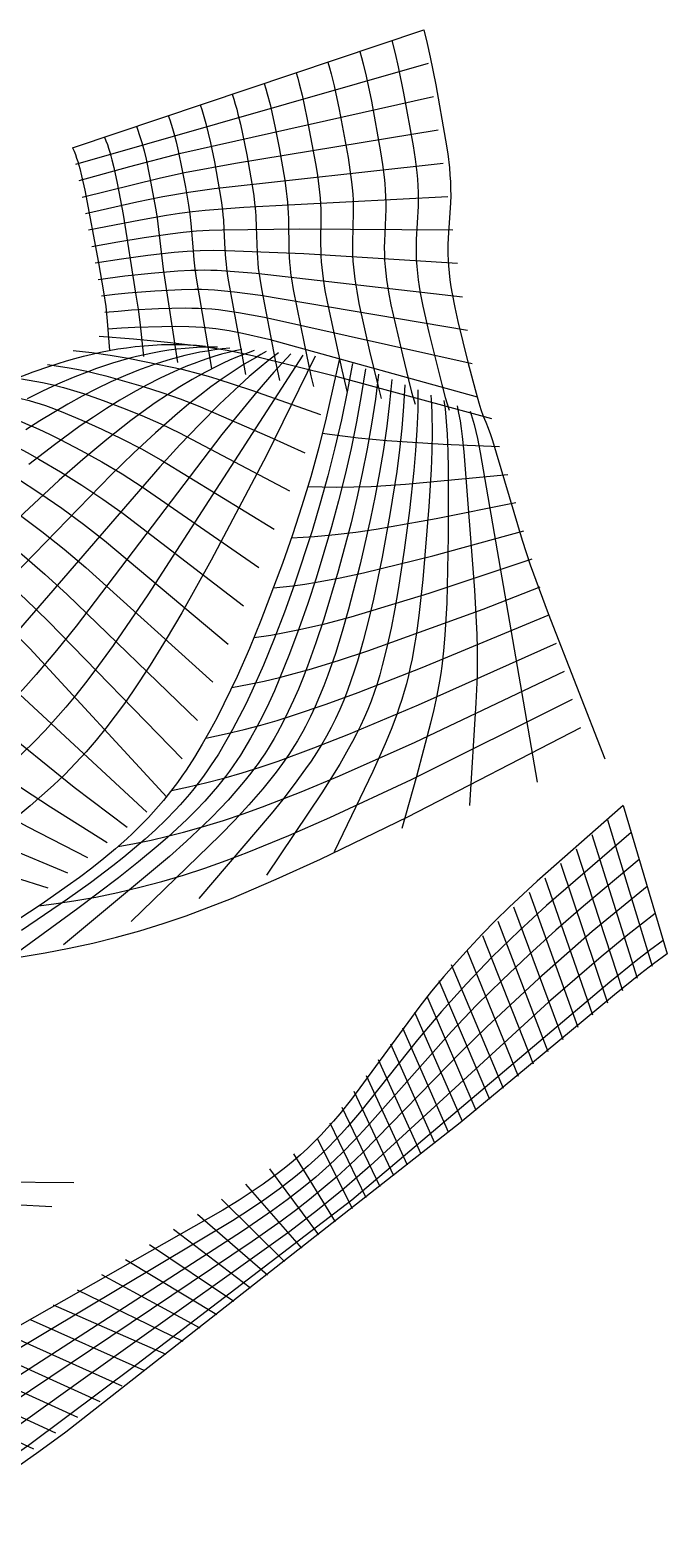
# Model space of a CAD drawing. Header units: metres. Extents: x 575 to 2055, y 2433 to 3193.
# Drawn here: x 1741 to 2055, y 2456 to 3193 of the extents above; entities that cross this region are included whole.
import ezdxf

# ---------------------------------------------------------------- set-up
doc = ezdxf.new("R2010")
doc.units = ezdxf.units.M
doc.layers.add('控制网', color=18, linetype='Continuous', true_color=0x000000)

msp = doc.modelspace()

# ---------------------------------------------------------------- linework, layer by layer
at = {"layer": '控制网'}
for points in [[(1761.78, 3134.92), (1934.86, 3192.97)], [(1934.86, 3192.97), (1936.57, 3186.26), (1938.09, 3179.51), (1940.79, 3165.94), (1945.65, 3138.69), (1946.66, 3131.83), (1947.48, 3124.95), (1947.78, 3121.51), (1948, 3118.06), (1948.13, 3114.61), (1948.15, 3111.16), (1948.06, 3107.7), (1946.94, 3090.42), (1946.79, 3086.97), (1946.75, 3083.52), (1946.78, 3081.79), (1946.83, 3080.07), (1947.04, 3076.62), (1947.35, 3073.18), (1947.76, 3069.75), (1948.25, 3066.32), (1948.82, 3062.9), (1950.14, 3056.09), (1951.63, 3049.33), (1956.63, 3029.19), (1960.13, 3015.8), (1962.04, 3009.15), (1963.07, 3005.84), (1964.15, 3002.56)], [(1919.12, 3187.69), (1920.8, 3181.29), (1922.29, 3174.84), (1924.92, 3161.86), (1929.62, 3135.8), (1930.6, 3129.24), (1931.41, 3122.66), (1931.72, 3119.37), (1931.95, 3116.07), (1932.1, 3112.77), (1932.15, 3109.47), (1932.09, 3106.16), (1931.21, 3089.64), (1931.11, 3086.34), (1931.1, 3083.04), (1931.21, 3079.74), (1931.42, 3076.44), (1931.73, 3073.15), (1932.13, 3069.87), (1932.61, 3066.59), (1933.16, 3063.32), (1934.41, 3056.8), (1937.32, 3043.88), (1943.71, 3018.19), (1945.47, 3011.82), (1947.42, 3005.5)], [(1903.39, 3182.41), (1904.24, 3179.37), (1905.04, 3176.32), (1906.5, 3170.17), (1909.06, 3157.78), (1913.59, 3132.9), (1914.54, 3126.64), (1915.34, 3120.36), (1915.65, 3117.22), (1915.9, 3114.07), (1916.06, 3110.93), (1916.14, 3107.77), (1916.13, 3104.62), (1915.49, 3088.86), (1915.43, 3085.7), (1915.45, 3082.55), (1915.58, 3079.41), (1915.8, 3076.26), (1916.12, 3073.12), (1916.51, 3069.98), (1916.97, 3066.85), (1917.5, 3063.73), (1918.68, 3057.51), (1924.32, 3032.87), (1927.29, 3020.59), (1928.9, 3014.49), (1930.68, 3008.44)], [(1763.37, 3126.8), (1937.25, 3176.53)], [(1871.92, 3171.86), (1872.74, 3169.12), (1873.51, 3166.37), (1874.91, 3160.82), (1877.32, 3149.63), (1881.53, 3127.11), (1882.43, 3121.45), (1883.2, 3115.77), (1883.53, 3112.93), (1883.79, 3110.09), (1884, 3107.24), (1884.13, 3104.39), (1884.19, 3101.54), (1884.04, 3087.29), (1884.07, 3084.44), (1884.15, 3081.59), (1884.32, 3078.74), (1884.57, 3075.9), (1884.89, 3073.06), (1885.26, 3070.22), (1886.17, 3064.56), (1887.22, 3058.92), (1894.45, 3025.39), (1895.76, 3019.84), (1897.2, 3014.32)], [(1887.65, 3177.14), (1888.49, 3174.25), (1889.28, 3171.34), (1890.7, 3165.49), (1893.19, 3153.71), (1897.56, 3130.01), (1898.49, 3124.05), (1899.27, 3118.07), (1899.59, 3115.08), (1899.84, 3112.08), (1900.03, 3109.08), (1900.14, 3106.08), (1900.16, 3103.08), (1899.77, 3088.07), (1899.75, 3085.07), (1899.8, 3082.07), (1899.95, 3079.07), (1900.19, 3076.08), (1900.5, 3073.09), (1900.89, 3070.1), (1901.33, 3067.12), (1901.83, 3064.15), (1902.95, 3058.21), (1908.16, 3034.71), (1912.33, 3017.16), (1913.94, 3011.38)], [(1856.19, 3166.58), (1856.99, 3164), (1857.75, 3161.39), (1859.11, 3156.15), (1861.46, 3145.55), (1863.57, 3134.9), (1866.37, 3118.85), (1867.14, 3113.48), (1867.46, 3110.79), (1867.74, 3108.09), (1867.96, 3105.4), (1868.12, 3102.7), (1868.22, 3100), (1868.38, 3083.8), (1868.5, 3081.11), (1868.69, 3078.41), (1868.95, 3075.72), (1869.27, 3073.03), (1869.64, 3070.34), (1870.5, 3064.98), (1875.85, 3038.39), (1879.2, 3022.51), (1880.46, 3017.26)], [(1764.96, 3118.69), (1790.02, 3125.69), (1815.08, 3132.29), (1939.63, 3160.1)], [(1840.45, 3161.3), (1841.24, 3158.87), (1841.98, 3156.42), (1842.67, 3153.95), (1843.31, 3151.47), (1844.5, 3146.49), (1847.62, 3131.42), (1850.31, 3116.26), (1851.07, 3111.18), (1851.69, 3106.1), (1851.93, 3103.56), (1852.12, 3101.01), (1852.35, 3095.92), (1852.7, 3083.17), (1852.85, 3080.63), (1853.07, 3078.08), (1853.34, 3075.54), (1854.02, 3070.46), (1854.84, 3065.39), (1861.62, 3030.18), (1863.72, 3020.2)], [(1808.98, 3150.75), (1809.75, 3148.62), (1810.45, 3146.47), (1811.11, 3144.31), (1811.72, 3142.13), (1812.84, 3137.74), (1813.86, 3133.32), (1815.71, 3124.44), (1817.4, 3115.53), (1818.93, 3106.59), (1819.58, 3102.11), (1820.11, 3097.63), (1821.15, 3084.15), (1821.56, 3079.66), (1822.1, 3075.18), (1822.77, 3070.69), (1830.24, 3026.09)], [(1824.72, 3156.03), (1825.5, 3153.74), (1826.22, 3151.44), (1826.89, 3149.13), (1827.52, 3146.8), (1828.67, 3142.11), (1829.72, 3137.39), (1831.67, 3127.93), (1833.44, 3118.43), (1835, 3108.89), (1835.63, 3104.11), (1835.89, 3101.71), (1836.11, 3099.32), (1836.42, 3094.53), (1836.87, 3084.94), (1837.21, 3080.14), (1837.44, 3077.75), (1837.72, 3075.36), (1838.39, 3070.58), (1843.54, 3042.07), (1846.98, 3023.14)], [(1766.54, 3110.58), (1804.4, 3119.93), (1817.01, 3122.68), (1842.1, 3127.26), (1942.02, 3143.67)], [(1793.25, 3145.47), (1794, 3143.49), (1794.69, 3141.5), (1795.33, 3139.48), (1795.93, 3137.45), (1797.01, 3133.36), (1797.99, 3129.24), (1799.76, 3120.95), (1802.87, 3104.3), (1803.53, 3100.12), (1806.49, 3074.99), (1813.5, 3029.03)], [(1761.78, 3134.92), (1762.5, 3133.24), (1763.16, 3131.55), (1763.77, 3129.83), (1764.34, 3128.11), (1764.86, 3126.36), (1765.35, 3124.61), (1766.25, 3121.08), (1767.85, 3113.98), (1774.61, 3078.21), (1777.11, 3063.87), (1778.12, 3056.66), (1778.92, 3049.43), (1780.02, 3034.91)], [(1777.51, 3140.19), (1778.25, 3138.37), (1778.93, 3136.52), (1779.55, 3134.66), (1780.13, 3132.78), (1780.67, 3130.89), (1781.18, 3128.99), (1782.12, 3125.16), (1783.81, 3117.47), (1786.8, 3102), (1792.84, 3063.16), (1794.04, 3055.38), (1795.07, 3047.59), (1796.76, 3031.97)], [(1768.13, 3102.47), (1793.54, 3108.17), (1806.25, 3110.79), (1818.94, 3113.08), (1831.56, 3114.89), (1944.41, 3127.23)], [(1769.72, 3094.36), (1795.29, 3099.41), (1808.09, 3101.65), (1814.49, 3102.63), (1820.86, 3103.47), (1827.22, 3104.15), (1846.2, 3105.57), (1946.8, 3110.8)], [(1771.31, 3086.24), (1784.17, 3088.58), (1797.05, 3090.65), (1809.94, 3092.5), (1816.37, 3093.27), (1822.79, 3093.87), (1829.18, 3094.27), (1835.55, 3094.51), (1873.55, 3094.9), (1949.19, 3094.36)], [(1772.89, 3078.13), (1785.84, 3080.17), (1798.81, 3081.89), (1811.79, 3083.36), (1818.26, 3083.91), (1824.71, 3084.26), (1831.14, 3084.39), (1837.54, 3084.33), (1875.7, 3082.7), (1951.58, 3077.93)], [(1774.48, 3070.02), (1787.51, 3071.75), (1800.56, 3073.13), (1813.63, 3074.22), (1820.15, 3074.55), (1823.4, 3074.63), (1826.64, 3074.66), (1829.88, 3074.61), (1833.1, 3074.5), (1839.53, 3074.14), (1852.34, 3073.04), (1953.97, 3061.5)], [(1776.07, 3061.91), (1782.63, 3062.69), (1789.18, 3063.34), (1802.32, 3064.37), (1808.9, 3064.78), (1815.48, 3065.08), (1822.04, 3065.19), (1825.31, 3065.15), (1828.57, 3065.05), (1831.82, 3064.87), (1835.06, 3064.62), (1841.53, 3063.95), (1854.39, 3062.2), (1956.36, 3045.06)], [(1777.66, 3053.8), (1784.25, 3054.43), (1790.86, 3054.93), (1804.08, 3055.61), (1810.7, 3055.84), (1817.32, 3055.93), (1820.62, 3055.91), (1823.92, 3055.83), (1827.21, 3055.67), (1830.49, 3055.44), (1833.76, 3055.13), (1837.02, 3054.73), (1843.52, 3053.76), (1856.44, 3051.35), (1958.75, 3028.63)], [(1779.25, 3045.68), (1785.88, 3046.17), (1792.53, 3046.51), (1805.84, 3046.85), (1812.5, 3046.89), (1819.17, 3046.79), (1822.49, 3046.66), (1825.81, 3046.47), (1829.12, 3046.2), (1832.42, 3045.84), (1835.71, 3045.39), (1838.99, 3044.85), (1842.25, 3044.24), (1845.51, 3043.57), (1858.49, 3040.51), (1961.14, 3012.2)], [(1774.88, 3041.98), (1791.77, 3040.75), (1808.61, 3039.04), (1825.43, 3037.12), (1833.8, 3035.87), (1837.97, 3035.13), (1842.12, 3034.33), (1850.39, 3032.51), (1891.48, 3022.32)], [(1851.27, 3034.96), (1848.25, 3033.88), (1845.21, 3032.71), (1842.18, 3031.47), (1839.13, 3030.14), (1836.08, 3028.75), (1833.03, 3027.28), (1826.92, 3024.13), (1820.81, 3020.73), (1814.71, 3017.08), (1808.63, 3013.2), (1802.57, 3009.12), (1796.55, 3004.85), (1790.56, 3000.41), (1778.67, 2991.07), (1766.89, 2981.22), (1755.23, 2970.98), (1673.47, 2895.05), (1661.16, 2884.36), (1635.7, 2863.6), (1557.92, 2802.75), (1531.31, 2783.41), (1504.3, 2764.6)], [(1857.28, 3034.41), (1854.58, 3032.95), (1851.87, 3031.43), (1846.42, 3028.18), (1840.96, 3024.68), (1835.48, 3020.94), (1829.99, 3016.98), (1824.49, 3012.81), (1819, 3008.46), (1813.52, 3003.93), (1802.6, 2994.41), (1791.74, 2984.36), (1780.94, 2973.9), (1704.98, 2895.73), (1693.46, 2884.63), (1681.59, 2873.79), (1669.32, 2863.26), (1656.74, 2852.99), (1631.11, 2832.89), (1579.47, 2793.54), (1552.98, 2774.77), (1526.14, 2756.47)], [(1863.28, 3033.86), (1858.52, 3030.15), (1853.72, 3026.22), (1848.89, 3022.08), (1844.04, 3017.75), (1834.27, 3008.55), (1824.46, 2998.74), (1814.64, 2988.41), (1804.82, 2977.66), (1735.08, 2897.06), (1724.45, 2885.52), (1713.46, 2874.2), (1707.8, 2868.66), (1702.02, 2863.22), (1696.11, 2857.88), (1690.09, 2852.63), (1677.77, 2842.38), (1652.46, 2822.56), (1626.89, 2803.19), (1601.02, 2784.34), (1547.98, 2748.33)], [(1869.29, 3033.3), (1861.01, 3024.26), (1852.59, 3014.56), (1835.41, 2993.54), (1763.61, 2899.14), (1753.95, 2887.14), (1743.92, 2875.32), (1738.75, 2869.5), (1733.45, 2863.78), (1728.02, 2858.16), (1722.45, 2852.65), (1716.73, 2847.27), (1710.86, 2842), (1698.8, 2831.77), (1686.4, 2821.88), (1673.8, 2812.22), (1648.37, 2793.37), (1622.57, 2775.14), (1569.82, 2740.2)], [(1875.29, 3032.75), (1798.88, 2914.49), (1781.81, 2889.55), (1772.81, 2877.22), (1768.16, 2871.13), (1763.39, 2865.11), (1758.49, 2859.18), (1753.45, 2853.36), (1748.25, 2847.65), (1742.88, 2842.08), (1737.34, 2836.66), (1731.64, 2831.37), (1725.8, 2826.21), (1719.83, 2821.17), (1707.62, 2811.37), (1695.15, 2801.88), (1669.85, 2783.56), (1644.12, 2765.93), (1591.67, 2732.06)], [(1881.3, 3032.19), (1857.3, 2983.16), (1830.11, 2931.64), (1815.57, 2905.68), (1807.95, 2892.76), (1800.01, 2879.95), (1791.68, 2867.29), (1787.34, 2861.06), (1782.86, 2854.91), (1778.23, 2848.86), (1773.44, 2842.93), (1768.47, 2837.14), (1763.31, 2831.51), (1757.95, 2826.05), (1752.41, 2820.74), (1746.71, 2815.58), (1740.87, 2810.56), (1734.9, 2805.66), (1728.84, 2800.86), (1716.49, 2791.55), (1703.98, 2782.53), (1691.32, 2773.74), (1665.68, 2756.73), (1613.51, 2723.93)], [(1893.31, 3031.09), (1886.82, 3001.79), (1883.16, 2987.23), (1879.18, 2972.77), (1874.85, 2958.41), (1870.2, 2944.15), (1865.26, 2929.98), (1854.65, 2901.92), (1848.95, 2888.04), (1842.89, 2874.31), (1836.4, 2860.76), (1832.98, 2854.07), (1829.41, 2847.44), (1825.69, 2840.91), (1821.8, 2834.5), (1817.71, 2828.21), (1815.6, 2825.13), (1813.43, 2822.08), (1811.2, 2819.09), (1808.92, 2816.13), (1806.58, 2813.23), (1804.17, 2810.37), (1801.71, 2807.58), (1799.18, 2804.83), (1796.6, 2802.13), (1793.96, 2799.48), (1791.27, 2796.88), (1788.54, 2794.33), (1782.93, 2789.34), (1777.17, 2784.52), (1771.28, 2779.84), (1765.27, 2775.3), (1759.19, 2770.88), (1746.83, 2762.33), (1734.28, 2754.11)], [(1734.33, 3021.26), (1742.39, 3024.41), (1750.54, 3027.29), (1754.66, 3028.63), (1758.8, 3029.89), (1762.96, 3031.08), (1767.15, 3032.18), (1771.37, 3033.2), (1775.6, 3034.13), (1779.85, 3034.97), (1784.12, 3035.71), (1788.4, 3036.36), (1792.69, 3036.9), (1797, 3037.34), (1801.31, 3037.67), (1805.63, 3037.89), (1809.95, 3037.99), (1814.28, 3037.98), (1818.61, 3037.84), (1822.93, 3037.57), (1827.26, 3037.18)], [(1839.26, 3036.07), (1835.59, 3035.73), (1831.91, 3035.27), (1828.23, 3034.72), (1824.54, 3034.07), (1820.86, 3033.32), (1817.17, 3032.47), (1813.49, 3031.54), (1809.81, 3030.52), (1806.13, 3029.41), (1802.47, 3028.22), (1798.81, 3026.95), (1795.16, 3025.6), (1791.52, 3024.18), (1787.89, 3022.69), (1780.69, 3019.51), (1773.55, 3016.07), (1766.47, 3012.41), (1759.46, 3008.54), (1752.51, 3004.47), (1745.62, 3000.24), (1738.79, 2995.86)], [(1833.26, 3036.63), (1829.26, 3036.65), (1825.26, 3036.56), (1821.25, 3036.35), (1817.25, 3036.03), (1813.24, 3035.6), (1809.24, 3035.07), (1805.24, 3034.44), (1801.25, 3033.71), (1797.27, 3032.88), (1793.29, 3031.97), (1789.33, 3030.96), (1785.38, 3029.87), (1781.44, 3028.69), (1777.52, 3027.44), (1773.62, 3026.1), (1769.74, 3024.7), (1762.04, 3021.68), (1754.43, 3018.41), (1746.9, 3014.9), (1739.44, 3011.18)], [(1845.27, 3035.52), (1841.92, 3034.8), (1838.56, 3033.99), (1835.2, 3033.09), (1831.84, 3032.11), (1828.47, 3031.03), (1825.1, 3029.88), (1821.73, 3028.64), (1818.36, 3027.33), (1815, 3025.94), (1811.64, 3024.47), (1804.94, 3021.34), (1798.26, 3017.95), (1791.63, 3014.31), (1785.05, 3010.46), (1778.51, 3006.41), (1772.03, 3002.17), (1765.59, 2997.77), (1752.84, 2988.54), (1740.25, 2978.85)], [(1762.12, 3035.01), (1771.23, 3033.98), (1780.26, 3032.74), (1789.19, 3031.19), (1798.03, 3029.45), (1815.59, 3025.7), (1824.29, 3023.51), (1828.6, 3022.31), (1832.9, 3021.03), (1849.94, 3015.36), (1883.91, 3003.47)], [(1906.19, 3025.9), (1904.09, 3012.82), (1901.72, 2999.76), (1899.06, 2986.73), (1896.12, 2973.78), (1892.9, 2960.91), (1889.41, 2948.12), (1881.79, 2922.78), (1877.7, 2910.22), (1873.38, 2897.76), (1868.78, 2885.42), (1863.85, 2873.23), (1861.24, 2867.2), (1858.51, 2861.23), (1855.66, 2855.34), (1852.68, 2849.54), (1849.54, 2843.86), (1846.23, 2838.3), (1844.51, 2835.57), (1842.75, 2832.88), (1840.94, 2830.23), (1839.07, 2827.63), (1837.16, 2825.07), (1835.2, 2822.55), (1833.19, 2820.07), (1831.13, 2817.63), (1826.91, 2812.87), (1822.53, 2808.25), (1818.03, 2803.76), (1813.42, 2799.39), (1808.72, 2795.13), (1803.95, 2790.97), (1794.26, 2782.89), (1784.41, 2775.08), (1764.4, 2760), (1723.89, 2730.57)], [(1899.75, 3028.49), (1897.14, 3014.61), (1894.27, 3000.77), (1891.11, 2986.98), (1887.65, 2973.27), (1883.88, 2959.66), (1879.81, 2946.14), (1870.93, 2919.34), (1866.17, 2906.07), (1861.16, 2892.9), (1855.83, 2879.87), (1850.13, 2867), (1847.11, 2860.63), (1843.96, 2854.34), (1840.68, 2848.13), (1837.24, 2842.02), (1833.63, 2836.04), (1829.83, 2830.19), (1827.86, 2827.33), (1825.83, 2824.51), (1823.76, 2821.73), (1821.62, 2819), (1819.43, 2816.32), (1817.19, 2813.69), (1814.89, 2811.1), (1812.55, 2808.56), (1807.72, 2803.6), (1802.73, 2798.8), (1797.6, 2794.14), (1792.35, 2789.62), (1787, 2785.22), (1781.57, 2780.92), (1770.55, 2772.61), (1759.35, 2764.6), (1736.59, 2749.16)], [(1749.37, 3028.03), (1759.13, 3026.55), (1763.97, 3025.7), (1768.76, 3024.74), (1773.5, 3023.65), (1778.19, 3022.44), (1796.64, 3017.15), (1805.75, 3014.29), (1814.77, 3011.16), (1823.68, 3007.74), (1858.81, 2992.45), (1876.34, 2984.61)], [(1736.62, 3021.05), (1747.03, 3019.13), (1752.18, 3018.01), (1757.26, 3016.73), (1762.26, 3015.29), (1767.19, 3013.7), (1776.88, 3010.25), (1786.45, 3006.65), (1795.91, 3002.87), (1805.25, 2998.81), (1814.46, 2994.44), (1868.78, 2965.75)], [(1912.63, 3023.31), (1911.04, 3011.02), (1909.16, 2998.74), (1907.01, 2986.48), (1904.59, 2974.28), (1901.92, 2962.16), (1899.02, 2950.11), (1892.65, 2926.22), (1885.59, 2902.62), (1881.73, 2890.97), (1877.57, 2879.46), (1875.36, 2873.77), (1873.06, 2868.13), (1870.65, 2862.56), (1868.11, 2857.07), (1865.45, 2851.68), (1862.63, 2846.4), (1861.17, 2843.81), (1859.66, 2841.26), (1858.12, 2838.74), (1856.52, 2836.25), (1854.89, 2833.81), (1853.2, 2831.4), (1851.48, 2829.04), (1849.72, 2826.7), (1846.09, 2822.14), (1842.33, 2817.7), (1838.45, 2813.38), (1834.48, 2809.16), (1830.44, 2805.04), (1826.33, 2801.01), (1817.97, 2793.17), (1809.48, 2785.57), (1757.24, 2742.02)], [(1919.07, 3020.71), (1917.99, 3009.23), (1916.61, 2997.72), (1914.96, 2986.23), (1913.06, 2974.79), (1910.94, 2963.41), (1908.63, 2952.09), (1903.51, 2929.66), (1897.81, 2907.48), (1894.67, 2896.53), (1891.29, 2885.7), (1887.61, 2875.02), (1885.63, 2869.77), (1883.55, 2864.59), (1881.36, 2859.5), (1879.04, 2854.51), (1876.58, 2849.63), (1875.29, 2847.24), (1873.97, 2844.88), (1872.61, 2842.56), (1871.21, 2840.26), (1868.31, 2835.78), (1865.27, 2831.41), (1862.13, 2827.15), (1858.88, 2823), (1855.55, 2818.93), (1848.7, 2811.06), (1841.69, 2803.45), (1834.55, 2796.05), (1790.59, 2753.48)], [(1925.51, 3018.12), (1924.94, 3007.43), (1924.06, 2996.71), (1922.91, 2985.98), (1921.53, 2975.29), (1918.23, 2954.08), (1914.37, 2933.1), (1910.03, 2912.34), (1907.62, 2902.08), (1905.01, 2891.93), (1902.16, 2881.92), (1900.62, 2876.98), (1898.99, 2872.12), (1897.27, 2867.32), (1895.44, 2862.62), (1893.49, 2858.01), (1891.42, 2853.51), (1889.22, 2849.12), (1886.89, 2844.85), (1884.46, 2840.68), (1881.93, 2836.6), (1879.31, 2832.61), (1876.62, 2828.71), (1871.08, 2821.1), (1865.4, 2813.73), (1859.62, 2806.54), (1823.94, 2764.93)], [(1891.48, 3022.32), (1968.24, 3001.53)], [(1723.86, 3014.07), (1729.42, 3012.95), (1734.94, 3011.71), (1740.4, 3010.31), (1743.09, 3009.55), (1745.76, 3008.73), (1748.41, 3007.85), (1751.02, 3006.93), (1756.19, 3004.95), (1766.31, 3000.65), (1776.26, 2996.16), (1786.07, 2991.45), (1795.74, 2986.46), (1805.24, 2981.15), (1861.21, 2946.89)], [(1931.95, 3015.52), (1931.96, 3010.59), (1931.89, 3005.63), (1931.5, 2995.69), (1930.85, 2985.73), (1930, 2975.8), (1927.84, 2956.07), (1925.23, 2936.54), (1922.24, 2917.2), (1920.57, 2907.63), (1918.73, 2898.16), (1916.71, 2888.81), (1914.43, 2879.64), (1913.18, 2875.15), (1911.84, 2870.73), (1910.41, 2866.38), (1908.87, 2862.13), (1907.23, 2857.98), (1905.48, 2853.92), (1903.64, 2849.95), (1901.72, 2846.05), (1899.74, 2842.23), (1897.69, 2838.48), (1893.46, 2831.15), (1889.12, 2824.01), (1884.68, 2817.02), (1857.29, 2776.39)], [(1938.39, 3012.93), (1938.66, 3008.4), (1938.84, 3003.84), (1938.95, 2994.68), (1938.8, 2985.48), (1938.47, 2976.3), (1937.45, 2958.05), (1934.46, 2922.06), (1932.45, 2904.4), (1931.26, 2895.71), (1929.87, 2887.17), (1929.09, 2882.97), (1928.25, 2878.83), (1927.32, 2874.76), (1926.32, 2870.76), (1925.23, 2866.84), (1924.07, 2862.99), (1922.83, 2859.22), (1921.52, 2855.51), (1918.76, 2848.25), (1915.84, 2841.19), (1909.75, 2827.51), (1890.64, 2787.84)], [(1944.83, 3010.34), (1945.36, 3006.2), (1945.79, 3002.04), (1946.13, 2997.86), (1946.4, 2993.66), (1946.75, 2985.23), (1946.93, 2976.8), (1946.95, 2943.41), (1946.17, 2910.63), (1945.31, 2894.69), (1944.65, 2886.94), (1943.77, 2879.39), (1943.24, 2875.7), (1942.65, 2872.07), (1941.32, 2864.96), (1939.83, 2858.02), (1938.22, 2851.24), (1931.26, 2825.01), (1923.99, 2799.3)], [(1711.11, 3007.09), (1717, 3005.76), (1722.84, 3004.28), (1725.74, 3003.48), (1728.61, 3002.62), (1731.45, 3001.7), (1734.26, 3000.72), (1737.04, 2999.67), (1739.79, 2998.57), (1742.5, 2997.41), (1745.19, 2996.2), (1750.49, 2993.68), (1755.73, 2991.06), (1766.07, 2985.66), (1776.23, 2980.03), (1786.22, 2974.1), (1796.02, 2967.85), (1853.64, 2928.03)], [(1951.27, 3007.74), (1952.06, 3004.01), (1952.74, 3000.25), (1953.33, 2996.45), (1953.85, 2992.64), (1954.7, 2984.98), (1959.89, 2916.86), (1961.05, 2895.05), (1961.22, 2888.01), (1961.24, 2881.14), (1961.12, 2874.41), (1960.6, 2861.28), (1957.34, 2810.76)], [(1957.71, 3005.15), (1958.25, 3003.49), (1958.76, 3001.82), (1959.69, 2998.45), (1960.53, 2995.05), (1961.29, 2991.63), (1962.65, 2984.73), (1990.69, 2822.21)], [(1964.15, 3002.56), (1964.82, 3001.1), (1965.45, 2999.63), (1966.64, 2996.65), (1967.73, 2993.65), (1968.74, 2990.61), (1970.59, 2984.48), (1983.32, 2941.49), (1987.34, 2929.33), (1996.12, 2905.27), (2024.04, 2833.67)], [(1698.35, 3000.12), (1704.57, 2998.58), (1710.74, 2996.86), (1713.8, 2995.92), (1716.82, 2994.92), (1719.81, 2993.86), (1722.76, 2992.71), (1725.67, 2991.5), (1728.55, 2990.21), (1731.38, 2988.86), (1734.19, 2987.45), (1739.71, 2984.51), (1745.16, 2981.46), (1755.88, 2975.17), (1766.39, 2968.62), (1776.7, 2961.75), (1786.8, 2954.56), (1846.07, 2909.17)], [(1884.95, 2994.19), (1888.41, 2993.68), (1902.59, 2991.89), (1916.66, 2990.58), (1944.5, 2988.85), (1972.24, 2987.68)], [(1685.6, 2993.14), (1692.15, 2991.39), (1695.41, 2990.44), (1698.65, 2989.44), (1701.86, 2988.37), (1705.03, 2987.23), (1708.17, 2986.01), (1711.26, 2984.71), (1714.31, 2983.32), (1717.31, 2981.85), (1720.26, 2980.31), (1723.19, 2978.7), (1728.93, 2975.35), (1734.58, 2971.86), (1745.69, 2964.67), (1756.55, 2957.2), (1767.19, 2949.4), (1777.58, 2941.26), (1838.51, 2890.31)], [(1660.09, 2979.18), (1667.31, 2977.02), (1670.9, 2975.84), (1674.45, 2974.59), (1677.98, 2973.26), (1681.46, 2971.84), (1684.89, 2970.32), (1688.26, 2968.7), (1691.58, 2966.96), (1694.83, 2965.13), (1698.03, 2963.21), (1701.18, 2961.21), (1704.3, 2959.14), (1707.37, 2957.02), (1713.43, 2952.66), (1725.3, 2943.68), (1736.87, 2934.36), (1748.15, 2924.69), (1759.14, 2914.68), (1823.37, 2852.59)], [(1672.85, 2986.16), (1679.73, 2984.2), (1683.15, 2983.14), (1686.55, 2982.01), (1689.92, 2980.81), (1693.24, 2979.53), (1696.53, 2978.16), (1699.76, 2976.7), (1702.94, 2975.14), (1706.07, 2973.49), (1709.15, 2971.76), (1712.18, 2969.96), (1718.15, 2966.19), (1724.01, 2962.26), (1735.49, 2954.18), (1746.71, 2945.78), (1757.67, 2937.04), (1768.36, 2927.97), (1830.94, 2871.45)], [(1647.34, 2972.2), (1654.89, 2969.83), (1658.64, 2968.54), (1662.36, 2967.17), (1666.04, 2965.7), (1669.67, 2964.14), (1673.25, 2962.47), (1676.76, 2960.69), (1680.21, 2958.79), (1683.59, 2956.77), (1686.91, 2954.66), (1690.18, 2952.46), (1693.41, 2950.19), (1696.59, 2947.86), (1702.86, 2943.07), (1715.11, 2933.18), (1727.03, 2922.94), (1738.64, 2912.34), (1749.92, 2901.38), (1815.8, 2833.73)], [(1877.77, 2967.95), (1884.82, 2967.7), (1891.83, 2967.6), (1900.45, 2967.7), (1909, 2968.02), (1925.94, 2969.1), (1976.24, 2973.83)], [(1634.58, 2965.22), (1638.53, 2963.97), (1642.47, 2962.65), (1646.38, 2961.24), (1650.26, 2959.74), (1654.1, 2958.15), (1657.88, 2956.45), (1661.61, 2954.63), (1663.44, 2953.67), (1665.26, 2952.68), (1667.06, 2951.66), (1668.84, 2950.61), (1672.35, 2948.41), (1675.8, 2946.11), (1679.18, 2943.71), (1682.52, 2941.24), (1685.81, 2938.69), (1692.28, 2933.47), (1704.92, 2922.69), (1717.19, 2911.53), (1729.12, 2899.99), (1740.7, 2888.09), (1808.24, 2814.87)], [(1869.72, 2942.72), (1875.41, 2942.96), (1881.07, 2943.32), (1891.26, 2944.23), (1901.35, 2945.45), (1911.35, 2946.93), (1941.02, 2952.12), (1980.24, 2959.98)], [(1614.8, 2949.94), (1622.78, 2947.1), (1626.75, 2945.58), (1630.69, 2943.98), (1634.6, 2942.31), (1638.47, 2940.55), (1642.29, 2938.69), (1646.05, 2936.73), (1649.75, 2934.66), (1653.38, 2932.5), (1656.97, 2930.25), (1660.5, 2927.93), (1667.44, 2923.09), (1674.25, 2918.08), (1687.58, 2907.77), (1700.58, 2897.12), (1713.28, 2886.16), (1798.46, 2807.42)], [(1860.86, 2917.99), (1870.3, 2919.03), (1876.21, 2919.83), (1882.07, 2920.75), (1893.7, 2922.88), (1905.2, 2925.35), (1939.28, 2933.76), (1984.24, 2946.14)], [(1595.01, 2934.66), (1603.09, 2931.55), (1611.12, 2928.22), (1619.06, 2924.64), (1622.97, 2922.75), (1626.84, 2920.77), (1630.65, 2918.72), (1634.42, 2916.59), (1641.82, 2912.14), (1649.07, 2907.49), (1656.21, 2902.69), (1670.24, 2892.85), (1683.98, 2882.72), (1697.44, 2872.33), (1762.53, 2819.75), (1788.69, 2799.97)], [(1851.22, 2893.47), (1859.54, 2894.74), (1866.24, 2895.94), (1872.88, 2897.27), (1879.49, 2898.74), (1886.05, 2900.32), (1899.05, 2903.78), (1937.54, 2915.39), (1988.24, 2932.29)], [(1575.22, 2919.38), (1591.56, 2912.46), (1599.65, 2908.74), (1607.62, 2904.82), (1615.45, 2900.68), (1623.14, 2896.35), (1638.18, 2887.3), (1652.91, 2877.93), (1667.37, 2868.32), (1723.17, 2828.54), (1737.04, 2819.11), (1750.99, 2810.04), (1778.92, 2792.51)], [(1840.36, 2868.89), (1848.78, 2870.45), (1856.26, 2872.04), (1863.7, 2873.79), (1871.07, 2875.7), (1878.4, 2877.75), (1892.91, 2882.2), (1907.28, 2886.99), (1964.1, 2907.54), (1992.24, 2918.44)], [(1555.44, 2904.1), (1571.99, 2896.7), (1588.41, 2888.86), (1604.46, 2880.57), (1620.15, 2871.91), (1650.76, 2853.91), (1709.86, 2816.86), (1724.61, 2808.36), (1739.45, 2800.33), (1769.14, 2785.06)], [(1827.45, 2843.95), (1838.02, 2846.16), (1846.29, 2848.14), (1854.51, 2850.32), (1862.66, 2852.67), (1870.75, 2855.18), (1886.76, 2860.63), (1902.61, 2866.46), (1934.05, 2878.66), (1996.24, 2904.59)], [(1810.48, 2818.15), (1818.9, 2819.91), (1827.25, 2821.87), (1836.32, 2824.25), (1845.32, 2826.84), (1854.24, 2829.64), (1863.1, 2832.62), (1880.62, 2839.06), (1897.95, 2845.93), (1932.31, 2860.3), (2000.24, 2890.75)], [(1535.65, 2888.82), (1569.2, 2872.91), (1602.12, 2856.52), (1634.16, 2839.51), (1681.04, 2813.45), (1696.55, 2805.18), (1704.35, 2801.31), (1712.19, 2797.62), (1727.91, 2790.62), (1759.37, 2777.61)], [(1784.27, 2790.51), (1792.39, 2792.01), (1800.47, 2793.7), (1808.5, 2795.55), (1816.49, 2797.59), (1826.35, 2800.35), (1836.13, 2803.36), (1845.83, 2806.6), (1855.45, 2810.05), (1874.47, 2817.48), (1893.28, 2825.4), (1930.57, 2841.94), (2004.24, 2876.9)], [(1515.86, 2873.54), (1675.03, 2797.14), (1683.24, 2793.5), (1691.48, 2790.09), (1699.76, 2786.87), (1716.36, 2780.91), (1732.97, 2775.36), (1749.6, 2770.15)], [(1745.18, 2761.22), (1753.77, 2762.34), (1762.34, 2763.65), (1773.29, 2765.61), (1784.17, 2767.87), (1794.99, 2770.44), (1805.73, 2773.3), (1816.38, 2776.45), (1826.94, 2779.88), (1837.41, 2783.57), (1847.8, 2787.49), (1868.32, 2795.91), (1888.61, 2804.87), (1928.83, 2823.57), (2008.24, 2863.05)], [(1700.73, 2732.88), (1706.71, 2733.16), (1712.69, 2733.56), (1718.66, 2734.06), (1724.62, 2734.67), (1736.5, 2736.2), (1748.33, 2738.09), (1760.1, 2740.32), (1771.8, 2742.89), (1783.43, 2745.78), (1794.96, 2749.01), (1806.41, 2752.56), (1817.75, 2756.41), (1829, 2760.54), (1840.15, 2764.92), (1862.18, 2774.34), (1883.95, 2784.34), (1927.09, 2805.21), (2012.23, 2849.2)], [(2033.18, 2810.76), (1990.7, 2773.5), (1976.95, 2760.65), (1970.26, 2754.05), (1963.69, 2747.33), (1957.25, 2740.48), (1950.94, 2733.5), (1944.78, 2726.39), (1938.75, 2719.15), (1932.87, 2711.78), (1899.3, 2666.05), (1893.45, 2658.72), (1890.43, 2655.15), (1887.34, 2651.66), (1884.16, 2648.24), (1880.9, 2644.92), (1877.55, 2641.69), (1874.1, 2638.55), (1870.57, 2635.5), (1866.96, 2632.54), (1863.27, 2629.65), (1859.52, 2626.84), (1855.7, 2624.09), (1851.82, 2621.41), (1843.93, 2616.23), (1835.88, 2611.24), (1721.11, 2546.21)], [(2033.18, 2810.76), (2054.79, 2737.61)], [(2025.46, 2803.63), (2047.44, 2731.58)], [(2037.11, 2797.46), (1995.34, 2761.37), (1981.81, 2748.91), (1968.66, 2736.09), (1955.93, 2722.87), (1943.63, 2709.24), (1931.8, 2695.19), (1903.17, 2659.26), (1897.21, 2652.33), (1894.15, 2648.95), (1891.03, 2645.63), (1887.85, 2642.37), (1884.59, 2639.18), (1881.26, 2636.08), (1877.85, 2633.05), (1874.37, 2630.09), (1870.83, 2627.2), (1867.22, 2624.38), (1863.56, 2621.61), (1856.1, 2616.25), (1848.46, 2611.08), (1840.69, 2606.08), (1730.28, 2539.97), (1637.93, 2479.49)], [(2017.75, 2796.5), (2040.1, 2725.56)], [(2010.03, 2789.36), (2032.76, 2719.54)], [(2041.04, 2784.16), (2013.52, 2761.06), (1999.98, 2749.23), (1986.67, 2737.18), (1973.64, 2724.85), (1960.91, 2712.24), (1948.51, 2699.33), (1907.04, 2652.46), (1900.96, 2645.95), (1894.72, 2639.59), (1891.53, 2636.49), (1888.28, 2633.45), (1884.97, 2630.47), (1881.6, 2627.55), (1874.7, 2621.87), (1867.61, 2616.39), (1860.37, 2611.09), (1852.99, 2605.94), (1845.51, 2600.92), (1649.6, 2474.18)], [(2002.31, 2782.23), (2025.42, 2713.51)], [(1994.6, 2775.1), (2018.08, 2707.49)], [(2044.96, 2770.86), (2017.89, 2748.58), (1991.53, 2725.44), (1965.9, 2701.62), (1953.39, 2689.42), (1904.72, 2639.56), (1898.42, 2633.56), (1891.97, 2627.72), (1885.35, 2622.05), (1878.57, 2616.53), (1871.66, 2611.17), (1864.64, 2605.93), (1850.32, 2595.76), (1661.27, 2468.86)], [(1986.88, 2767.97), (2010.74, 2701.46)], [(1979.17, 2760.83), (2003.4, 2695.44)], [(2048.89, 2757.56), (2035.45, 2746.99), (2022.26, 2736.1), (1996.39, 2713.71), (1908.48, 2633.17), (1895.66, 2621.99), (1882.45, 2611.2), (1868.91, 2600.77), (1785.51, 2541.22), (1729.93, 2501.43), (1672.94, 2463.54)], [(1971.45, 2753.7), (1996.06, 2689.41)], [(2052.82, 2744.26), (2046.15, 2739.26), (2039.57, 2734.14), (2026.63, 2723.62), (1899.35, 2616.25), (1793.5, 2535.18), (1740.12, 2495.24), (1712.56, 2476.44), (1684.61, 2458.23)], [(1963.74, 2746.57), (1988.72, 2683.39)], [(2054.79, 2737.61), (2048.15, 2732.73), (2041.62, 2727.72), (2028.82, 2717.38), (1952.77, 2654.33), (1758.48, 2501.88), (1745.21, 2492.14), (1731.72, 2482.71), (1690.45, 2455.57)], [(1956.02, 2739.44), (1981.38, 2677.37)], [(1948.3, 2732.3), (1974.03, 2671.34)], [(1942.33, 2724.5), (1967.27, 2665.96)], [(1936.35, 2716.69), (1960.5, 2660.58)], [(1930.37, 2708.89), (1953.74, 2655.2)], [(1924.39, 2701.08), (1946.97, 2649.81)], [(1918.41, 2693.28), (1940.2, 2644.43)], [(1912.43, 2685.47), (1933.44, 2639.05)], [(1906.46, 2677.67), (1926.67, 2633.67)], [(1900.48, 2669.86), (1919.9, 2628.28)], [(1894.5, 2662.06), (1913.14, 2622.9)], [(1497.24, 2652.62), (1591.13, 2635.43), (1610.03, 2632.73), (1629, 2630.67), (1648.03, 2629.06), (1686.12, 2626.59), (1724.28, 2625.25), (1762.46, 2624.85)], [(1888.52, 2654.25), (1906.37, 2617.52)], [(1491.17, 2647.03), (1583.83, 2629.32), (1602.4, 2626.26), (1621.01, 2623.7), (1639.64, 2621.5), (1676.93, 2617.78), (1714.26, 2615.04), (1751.58, 2613.13)], [(1882.54, 2646.45), (1899.61, 2612.14)], [(1870.7, 2639.01), (1891.26, 2605.6)], [(1858.86, 2631.57), (1882.92, 2599.06)], [(1847.02, 2624.14), (1874.57, 2592.53)], [(1835.18, 2616.7), (1866.23, 2585.99)], [(1823.34, 2609.26), (1857.88, 2579.45)], [(1811.5, 2601.83), (1849.54, 2572.92)], [(1799.66, 2594.39), (1841.19, 2566.38)], [(1787.81, 2586.95), (1832.85, 2559.84)], [(1775.97, 2579.52), (1824.5, 2553.31)], [(1764.13, 2572.08), (1816.16, 2546.77)], [(1752.29, 2564.64), (1807.81, 2540.23)], [(1740.83, 2557.39), (1796.93, 2532.48)], [(1729.37, 2550.13), (1786.05, 2524.72)], [(1717.92, 2542.87), (1775.16, 2516.96)], [(1706.46, 2535.61), (1764.28, 2509.2)], [(1695, 2528.35), (1753.39, 2501.45)], [(1683.54, 2521.1), (1742.51, 2493.69)]]:
    msp.add_lwpolyline(points, dxfattribs=at)

doc.saveas('drawing.dxf')
